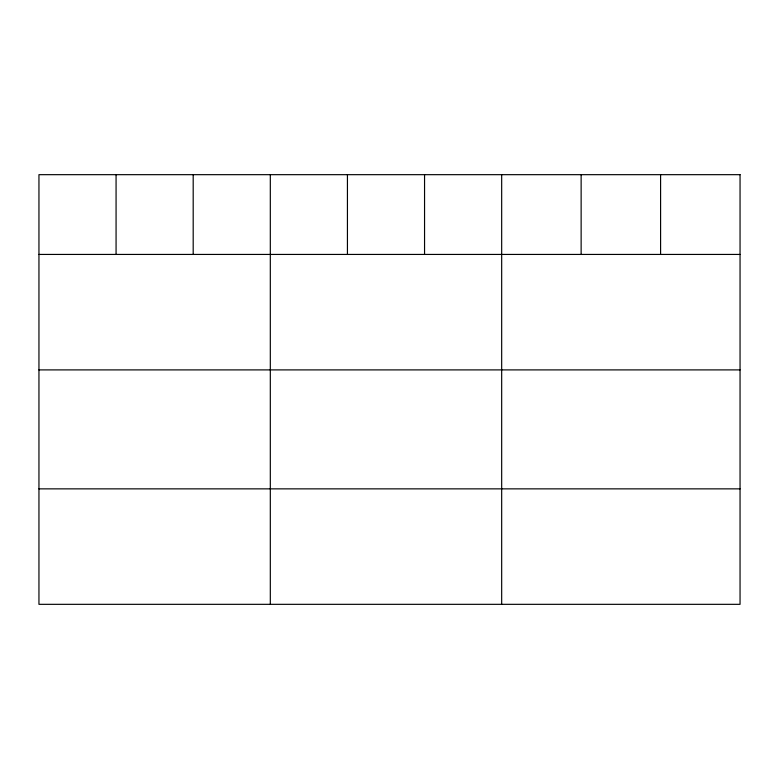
<?xml version="1.0" encoding="UTF-8"?>
<svg xmlns="http://www.w3.org/2000/svg" width="779" height="779" viewBox="0 0 779 779"><rect width="100%" height="100%" fill="white"/><g stroke="black" fill="none" stroke-linecap="round" stroke-linejoin="round"><path stroke-width="1.17" d="M38.95 254.431L740.05 254.431M38.95 369.898L740.05 369.898M38.95 488.861L740.05 488.861M660.592 174.671L660.592 254.431M581.134 174.671L581.134 254.431M501.676 174.671L501.676 604.329M424.555 174.671L424.555 254.431M347.434 174.671L347.434 254.431M270.313 174.671L270.313 604.329M193.192 174.671L193.192 254.431M116.071 174.671L116.071 254.431M740.05 174.671L38.95 174.671L38.95 604.329L740.05 604.329L740.05 174.671"/></g></svg>
